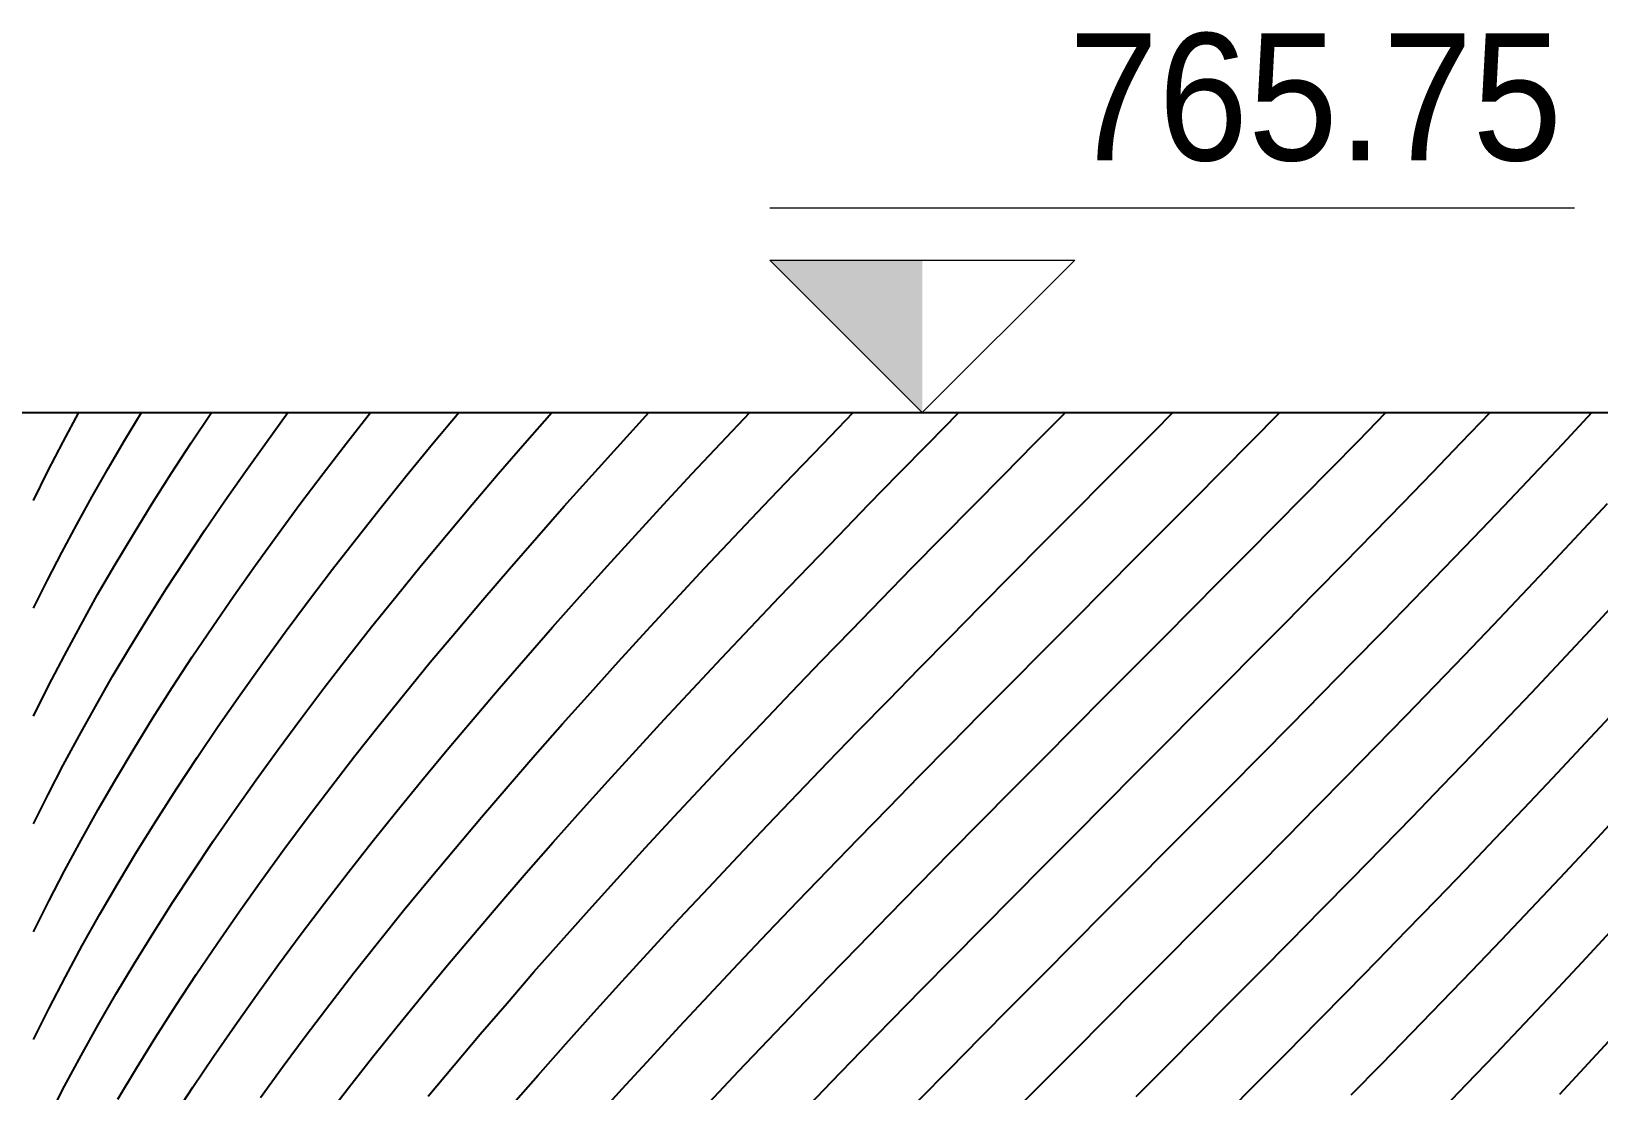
# Model space of a CAD drawing. Header units: centimetres. Extents: x -2136 to 34701, y -1430 to 84208.
# Drawn here: x 33610.6 to 33764.9, y 76508.3 to 76612.5 of the extents above; entities that cross this region are included whole.
import ezdxf

# ---------------------------------------------------------------- set-up
doc = ezdxf.new("R2010")
doc.units = ezdxf.units.CM
doc.layers.add('A-WALL', color=7, linetype='Continuous', lineweight=25)
doc.layers.add('G-ANNO-DIMS', color=7, linetype='Continuous', lineweight=9)
doc.styles.add('Fira Sans', font='FiraSans-Regular.ttf', dxfattribs={"width": 0.95, "height": 12.5})

# ---------------------------------------------------------------- blocks, each defined once
blk = doc.blocks.new('FP_25-CT 013 K - CORTE G-G')
at = {"layer": 'A-WALL', "color": 254, "true_color": 0xd9d9d9}
for p, q in [((1061.1, 76573.19), (1062.9, 76575)), ((1070.62, 76572.16), (1073.44, 76575)), ((1081.18, 76572.24), (1083.88, 76575)), ((1091.3, 76572.05), (1094.13, 76575)), ((1101.28, 76571.93), (1104.14, 76575)), ((1059.3, 76571.39), (1061.1, 76573.19)), ((1067.8, 76569.31), (1070.62, 76572.16)), ((1078.46, 76569.48), (1081.18, 76572.24)), ((1088.45, 76569.1), (1091.3, 76572.05)), ((1098.38, 76568.86), (1101.28, 76571.93)), ((1064.97, 76566.47), (1067.8, 76569.31)), ((1075.74, 76566.73), (1078.46, 76569.48)), ((1085.58, 76566.14), (1088.45, 76569.1)), ((1095.47, 76565.79), (1098.38, 76568.86)), ((1073.02, 76563.97), (1075.74, 76566.73)), ((1062.14, 76563.63), (1064.97, 76566.47)), ((1082.7, 76563.19), (1085.58, 76566.14)), ((1092.53, 76562.72), (1095.47, 76565.79)), ((1102.91, 76563.08), (1105.68, 76566.06)), ((1059.3, 76560.78), (1062.14, 76563.63)), ((1070.28, 76561.21), (1073.02, 76563.97)), ((1079.8, 76560.24), (1082.7, 76563.19)), ((1089.58, 76559.66), (1092.53, 76562.72)), ((1100.12, 76560.09), (1102.91, 76563.08)), ((1067.54, 76558.45), (1070.28, 76561.21)), ((1076.89, 76557.28), (1079.8, 76560.24)), ((1086.6, 76556.59), (1089.58, 76559.66)), ((1097.3, 76557.11), (1100.12, 76560.09)), ((1064.8, 76555.69), (1067.54, 76558.45)), ((1073.98, 76554.33), (1076.89, 76557.28)), ((1083.61, 76553.52), (1086.6, 76556.59)), ((1094.46, 76554.13), (1097.3, 76557.11)), ((1103.97, 76553.6), (1106.8, 76556.66)), ((1062.05, 76552.93), (1064.8, 76555.69)), ((1071.05, 76551.38), (1073.98, 76554.33)), ((1059.3, 76550.17), (1062.05, 76552.93)), ((1080.6, 76550.45), (1083.61, 76553.52)), ((1091.6, 76551.15), (1094.46, 76554.13)), ((1101.11, 76550.55), (1103.97, 76553.6)), ((1068.12, 76548.43), (1071.05, 76551.38)), ((1088.73, 76548.17), (1091.6, 76551.15)), ((1077.58, 76547.38), (1080.6, 76550.45)), ((1098.23, 76547.49), (1101.11, 76550.55)), ((1065.18, 76545.47), (1068.12, 76548.43)), ((1085.83, 76545.19), (1088.73, 76548.17)), ((1074.55, 76544.31), (1077.58, 76547.38)), ((1095.33, 76544.43), (1098.23, 76547.49)), ((1062.24, 76542.52), (1065.18, 76545.47)), ((1082.92, 76542.21), (1085.83, 76545.19)), ((1103.1, 76542.06), (1105.88, 76545.06)), ((1071.52, 76541.24), (1074.55, 76544.31)), ((1092.4, 76541.37), (1095.33, 76544.43)), ((1059.3, 76539.57), (1062.24, 76542.52)), ((1080, 76539.22), (1082.92, 76542.21)), ((1100.29, 76539.07), (1103.1, 76542.06)), ((1068.47, 76538.17), (1071.52, 76541.24)), ((1089.46, 76538.32), (1092.4, 76541.37)), ((1077.06, 76536.24), (1080, 76539.22)), ((1097.46, 76536.07), (1100.29, 76539.07)), ((1065.42, 76535.1), (1068.47, 76538.17)), ((1086.49, 76535.26), (1089.46, 76538.32)), ((1074.12, 76533.26), (1077.06, 76536.24)), ((1094.61, 76533.08), (1097.46, 76536.07)), ((1062.36, 76532.03), (1065.42, 76535.1)), ((1083.51, 76532.2), (1086.49, 76535.26)), ((1103.88, 76532.29), (1106.7, 76535.34)), ((1071.17, 76530.28), (1074.12, 76533.26)), ((1091.74, 76530.08), (1094.61, 76533.08)), ((1059.3, 76528.96), (1062.36, 76532.03)), ((1080.52, 76529.15), (1083.51, 76532.2)), ((1101.03, 76529.24), (1103.88, 76532.29)), ((1068.21, 76527.3), (1071.17, 76530.28)), ((1088.85, 76527.09), (1091.74, 76530.08)), ((1077.51, 76526.09), (1080.52, 76529.15)), ((1098.15, 76526.19), (1101.03, 76529.24)), ((1065.24, 76524.32), (1068.21, 76527.3)), ((1085.95, 76524.09), (1088.85, 76527.09)), ((1074.49, 76523.03), (1077.51, 76526.09)), ((1095.25, 76523.14), (1098.15, 76526.19)), ((1062.27, 76521.34), (1065.24, 76524.32)), ((1083.02, 76521.1), (1085.95, 76524.09)), ((1103.2, 76520.96), (1105.99, 76523.96)), ((1071.47, 76519.98), (1074.49, 76523.03)), ((1092.33, 76520.09), (1095.25, 76523.14)), ((1059.3, 76518.35), (1062.27, 76521.34)), ((1080.09, 76518.1), (1083.02, 76521.1)), ((1100.39, 76517.96), (1103.2, 76520.96)), ((1068.43, 76516.92), (1071.47, 76519.98)), ((1089.39, 76517.04), (1092.33, 76520.09)), ((1077.14, 76515.11), (1080.09, 76518.1)), ((1097.56, 76514.96), (1100.39, 76517.96)), ((1065.39, 76513.86), (1068.43, 76516.92)), ((1086.44, 76513.99), (1089.39, 76517.04)), ((1074.18, 76512.11), (1077.14, 76515.11)), ((1094.7, 76511.95), (1097.56, 76514.96)), ((1062.35, 76510.8), (1065.39, 76513.86)), ((1083.46, 76510.94), (1086.44, 76513.99)), ((1103.82, 76511.02), (1106.65, 76514.07)), ((1071.22, 76509.12), (1074.18, 76512.11)), ((1091.82, 76508.95), (1094.7, 76511.95)), ((1100.98, 76507.97), (1103.82, 76511.02)), ((1059.3, 76507.75), (1062.35, 76510.8)), ((1080.47, 76507.89), (1083.46, 76510.94)), ((1068.25, 76506.13), (1071.22, 76509.12)), ((1088.93, 76505.95), (1091.82, 76508.95))]:
    blk.add_line(p, q, dxfattribs=at)
blk = doc.blocks.new('FP_26-CT 013 K - CORTE G-G')
at = {"layer": 'A-WALL', "color": 254, "true_color": 0xd9d9d9}
for p, q in [((953.69, 76572.12), (955.24, 76575)), ((959.74, 76572.25), (961.41, 76575)), ((966.28, 76572.02), (968.29, 76575)), ((973.7, 76572.11), (975.82, 76575)), ((981.59, 76572), (983.95, 76575)), ((990.05, 76571.92), (992.62, 76575)), ((999.13, 76571.99), (1001.78, 76575)), ((1008.54, 76571.93), (1011.34, 76575)), ((1018.41, 76571.99), (1021.26, 76575)), ((1028.48, 76571.94), (1031.44, 76575)), ((1038.86, 76571.98), (1041.83, 76575)), ((1049.3, 76571.95), (1052.34, 76575)), ((952.2, 76569.25), (953.69, 76572.12)), ((958.12, 76569.51), (959.74, 76572.25)), ((964.33, 76569.03), (966.28, 76572.02)), ((971.64, 76569.22), (973.7, 76572.11)), ((979.27, 76569), (981.59, 76572)), ((987.52, 76568.84), (990.05, 76571.92)), ((996.52, 76568.98), (999.13, 76571.99)), ((1005.76, 76568.86), (1008.54, 76571.93)), ((1015.58, 76568.97), (1018.41, 76571.99)), ((1025.53, 76568.88), (1028.48, 76571.94)), ((1035.9, 76568.97), (1038.86, 76571.98)), ((1046.27, 76568.89), (1049.3, 76571.95)), ((1056.24, 76568.31), (1059.3, 76571.39)), ((950.77, 76566.37), (952.2, 76569.25)), ((956.55, 76566.76), (958.12, 76569.51)), ((962.44, 76566.05), (964.33, 76569.03)), ((969.62, 76566.33), (971.64, 76569.22)), ((977, 76565.99), (979.27, 76569)), ((985.03, 76565.75), (987.52, 76568.84)), ((993.95, 76565.97), (996.52, 76568.98)), ((1003.01, 76565.79), (1005.76, 76568.86)), ((1012.78, 76565.96), (1015.58, 76568.97)), ((1022.61, 76565.82), (1025.53, 76568.88)), ((1032.95, 76565.95), (1035.9, 76568.97)), ((1043.25, 76565.83), (1046.27, 76568.89)), ((1053.18, 76565.23), (1056.24, 76568.31)), ((955.03, 76564.01), (956.55, 76566.76)), ((960.6, 76563.06), (962.44, 76566.05)), ((967.64, 76563.44), (969.62, 76566.33)), ((974.78, 76562.99), (977, 76565.99)), ((982.59, 76562.67), (985.03, 76565.75)), ((991.42, 76562.96), (993.95, 76565.97)), ((1000.3, 76562.72), (1003.01, 76565.79)), ((1010.01, 76562.94), (1012.78, 76565.96)), ((1019.7, 76562.76), (1022.61, 76565.82)), ((1030.02, 76562.93), (1032.95, 76565.95)), ((1040.23, 76562.78), (1043.25, 76565.83)), ((1050.12, 76562.16), (1053.18, 76565.23)), ((953.56, 76561.26), (955.03, 76564.01)), ((965.72, 76560.56), (967.64, 76563.44)), ((958.81, 76560.08), (960.6, 76563.06)), ((972.61, 76559.99), (974.78, 76562.99)), ((980.19, 76559.59), (982.59, 76562.67)), ((988.92, 76559.95), (991.42, 76562.96)), ((997.63, 76559.65), (1000.3, 76562.72)), ((1007.26, 76559.92), (1010.01, 76562.94)), ((1016.82, 76559.69), (1019.7, 76562.76)), ((1027.11, 76559.91), (1030.02, 76562.93)), ((1037.23, 76559.72), (1040.23, 76562.78)), ((1047.06, 76559.08), (1050.12, 76562.16)), ((952.14, 76558.51), (953.56, 76561.26)), ((963.84, 76557.67), (965.72, 76560.56)), ((1056.24, 76557.7), (1059.3, 76560.78)), ((957.08, 76557.1), (958.81, 76560.08)), ((970.49, 76556.98), (972.61, 76559.99)), ((977.84, 76556.5), (980.19, 76559.59)), ((986.47, 76556.93), (988.92, 76559.95)), ((994.99, 76556.58), (997.63, 76559.65)), ((1004.55, 76556.91), (1007.26, 76559.92)), ((1013.97, 76556.63), (1016.82, 76559.69)), ((1024.21, 76556.89), (1027.11, 76559.91)), ((1034.24, 76556.66), (1037.23, 76559.72)), ((1044.02, 76556), (1047.06, 76559.08)), ((950.77, 76555.76), (952.14, 76558.51)), ((962.02, 76554.78), (963.84, 76557.67)), ((1053.18, 76554.63), (1056.24, 76557.7)), ((955.42, 76554.11), (957.08, 76557.1)), ((968.42, 76553.98), (970.49, 76556.98)), ((975.54, 76553.42), (977.84, 76556.5)), ((984.05, 76553.92), (986.47, 76556.93)), ((992.39, 76553.52), (994.99, 76556.58)), ((1001.87, 76553.89), (1004.55, 76556.91)), ((1011.14, 76553.57), (1013.97, 76556.63)), ((1021.34, 76553.87), (1024.21, 76556.89)), ((1031.27, 76553.61), (1034.24, 76556.66)), ((1040.98, 76552.93), (1044.02, 76556)), ((960.25, 76551.89), (962.02, 76554.78)), ((1050.12, 76551.55), (1053.18, 76554.63)), ((953.81, 76551.13), (955.42, 76554.11)), ((966.4, 76550.97), (968.42, 76553.98)), ((973.3, 76550.34), (975.54, 76553.42)), ((981.69, 76550.91), (984.05, 76553.92)), ((989.83, 76550.45), (992.39, 76553.52)), ((999.22, 76550.88), (1001.87, 76553.89)), ((1008.35, 76550.51), (1011.14, 76553.57)), ((1018.48, 76550.86), (1021.34, 76553.87)), ((1028.31, 76550.55), (1031.27, 76553.61)), ((1037.95, 76549.85), (1040.98, 76552.93)), ((952.26, 76548.14), (953.81, 76551.13)), ((958.53, 76549), (960.25, 76551.89)), ((1047.06, 76548.47), (1050.12, 76551.55)), ((964.43, 76547.97), (966.4, 76550.97)), ((971.1, 76547.25), (973.3, 76550.34)), ((979.36, 76547.9), (981.69, 76550.91)), ((987.32, 76547.38), (989.83, 76550.45)), ((996.61, 76547.86), (999.22, 76550.88)), ((1005.58, 76547.45), (1008.35, 76550.51)), ((1015.65, 76547.84), (1018.48, 76550.86)), ((1025.37, 76547.5), (1028.31, 76550.55)), ((1034.94, 76546.77), (1037.95, 76549.85)), ((1056.24, 76547.1), (1059.3, 76550.17)), ((950.77, 76545.16), (952.26, 76548.14)), ((956.87, 76546.11), (958.53, 76549)), ((1044.02, 76545.4), (1047.06, 76548.47)), ((962.52, 76544.97), (964.43, 76547.97)), ((968.96, 76544.17), (971.1, 76547.25)), ((977.09, 76544.89), (979.36, 76547.9)), ((984.84, 76544.31), (987.32, 76547.38)), ((994.03, 76544.85), (996.61, 76547.86)), ((1002.84, 76544.39), (1005.58, 76547.45)), ((1012.85, 76544.82), (1015.65, 76547.84)), ((1022.45, 76544.44), (1025.37, 76547.5)), ((1031.94, 76543.7), (1034.94, 76546.77)), ((1053.18, 76544.03), (1056.24, 76547.1)), ((955.26, 76543.22), (956.87, 76546.11)), ((960.67, 76541.96), (962.52, 76544.97)), ((1040.98, 76542.32), (1044.02, 76545.4)), ((966.87, 76541.09), (968.96, 76544.17)), ((974.86, 76541.88), (977.09, 76544.89)), ((982.41, 76541.24), (984.84, 76544.31)), ((991.49, 76541.83), (994.03, 76544.85)), ((1000.14, 76541.33), (1002.84, 76544.39)), ((1010.08, 76541.8), (1012.85, 76544.82)), ((1019.55, 76541.38), (1022.45, 76544.44)), ((1028.96, 76540.62), (1031.94, 76543.7)), ((1050.13, 76540.95), (1053.18, 76544.03)), ((953.71, 76540.33), (955.26, 76543.22)), ((958.87, 76538.96), (960.67, 76541.96)), ((972.68, 76538.87), (974.86, 76541.88)), ((1037.95, 76539.24), (1040.98, 76542.32)), ((952.21, 76537.44), (953.71, 76540.33)), ((964.84, 76538), (966.87, 76541.09)), ((980.03, 76538.17), (982.41, 76541.24)), ((988.99, 76538.81), (991.49, 76541.83)), ((997.48, 76538.26), (1000.14, 76541.33)), ((1007.33, 76538.78), (1010.08, 76541.8)), ((1016.68, 76538.33), (1019.55, 76541.38)), ((1026, 76537.54), (1028.96, 76540.62)), ((1047.07, 76537.88), (1050.13, 76540.95)), ((957.13, 76535.96), (958.87, 76538.96)), ((970.55, 76535.86), (972.68, 76538.87)), ((986.53, 76535.8), (988.99, 76538.81)), ((1004.61, 76535.76), (1007.33, 76538.78)), ((1034.94, 76536.17), (1037.95, 76539.24)), ((1056.28, 76536.53), (1059.3, 76539.57)), ((950.77, 76534.55), (952.21, 76537.44)), ((962.87, 76534.92), (964.84, 76538)), ((977.7, 76535.1), (980.03, 76538.17)), ((994.85, 76535.2), (997.48, 76538.26)), ((1013.83, 76535.27), (1016.68, 76538.33)), ((1023.05, 76534.47), (1026, 76537.54)), ((1044.03, 76534.81), (1047.07, 76537.88)), ((955.45, 76532.95), (957.13, 76535.96)), ((968.47, 76532.84), (970.55, 76535.86)), ((984.11, 76532.78), (986.53, 76535.8)), ((1001.93, 76532.75), (1004.61, 76535.76)), ((1031.94, 76533.09), (1034.94, 76536.17)), ((1053.25, 76533.49), (1056.28, 76536.53)), ((960.96, 76531.84), (962.87, 76534.92)), ((975.41, 76532.03), (977.7, 76535.1)), ((992.26, 76532.14), (994.85, 76535.2)), ((1011.01, 76532.22), (1013.83, 76535.27)), ((1020.13, 76531.39), (1023.05, 76534.47)), ((1041, 76531.73), (1044.03, 76534.81)), ((953.83, 76529.95), (955.45, 76532.95)), ((966.44, 76529.83), (968.47, 76532.84)), ((981.74, 76529.77), (984.11, 76532.78)), ((999.27, 76529.73), (1001.93, 76532.75)), ((1028.96, 76530.01), (1031.94, 76533.09)), ((1050.23, 76530.45), (1053.25, 76533.49)), ((959.1, 76528.75), (960.96, 76531.84)), ((973.18, 76528.96), (975.41, 76532.03)), ((989.71, 76529.08), (992.26, 76532.14)), ((1008.22, 76529.16), (1011.01, 76532.22)), ((1017.24, 76528.31), (1020.13, 76531.39)), ((1037.97, 76528.66), (1041, 76531.73)), ((952.27, 76526.95), (953.83, 76529.95)), ((964.47, 76526.82), (966.44, 76529.83)), ((979.41, 76526.75), (981.74, 76529.77)), ((996.66, 76526.71), (999.27, 76529.73)), ((1026, 76526.94), (1028.96, 76530.01)), ((1047.21, 76527.41), (1050.23, 76530.45)), ((957.31, 76525.67), (959.1, 76528.75)), ((971, 76525.89), (973.18, 76528.96)), ((987.2, 76526.02), (989.71, 76529.08)), ((1005.46, 76526.1), (1008.22, 76529.16)), ((1014.36, 76525.24), (1017.24, 76528.31)), ((1034.96, 76525.58), (1037.97, 76528.66)), ((1056.23, 76525.88), (1059.3, 76528.96)), ((950.77, 76523.94), (952.27, 76526.95)), ((962.55, 76523.81), (964.47, 76526.82)), ((977.13, 76523.74), (979.41, 76526.75)), ((994.08, 76523.69), (996.66, 76526.71)), ((1023.05, 76523.86), (1026, 76526.94)), ((1044.2, 76524.37), (1047.21, 76527.41)), ((955.58, 76522.59), (957.31, 76525.67)), ((968.87, 76522.82), (971, 76525.89)), ((984.73, 76522.96), (987.2, 76526.02)), ((1002.73, 76523.05), (1005.46, 76526.1)), ((1011.52, 76522.16), (1014.36, 76525.24)), ((1031.97, 76522.51), (1034.96, 76525.58)), ((1053.16, 76522.8), (1056.23, 76525.88)), ((960.69, 76520.8), (962.55, 76523.81)), ((974.9, 76520.72), (977.13, 76523.74)), ((991.53, 76520.67), (994.08, 76523.69)), ((1020.13, 76520.78), (1023.05, 76523.86)), ((1041.2, 76521.33), (1044.2, 76524.37)), ((953.91, 76519.5), (955.58, 76522.59)), ((966.79, 76519.75), (968.87, 76522.82)), ((982.31, 76519.9), (984.73, 76522.96)), ((1000.03, 76519.99), (1002.73, 76523.05)), ((1008.7, 76519.08), (1011.52, 76522.16)), ((1028.99, 76519.44), (1031.97, 76522.51)), ((1050.1, 76519.71), (1053.16, 76522.8)), ((958.89, 76517.79), (960.69, 76520.8)), ((972.71, 76517.71), (974.9, 76520.72)), ((989.03, 76517.65), (991.53, 76520.67)), ((1017.24, 76517.71), (1020.13, 76520.78)), ((1038.21, 76518.29), (1041.2, 76521.33)), ((952.31, 76516.42), (953.91, 76519.5)), ((964.77, 76516.68), (966.79, 76519.75)), ((979.94, 76516.83), (982.31, 76519.9)), ((997.38, 76516.93), (1000.03, 76519.99)), ((1005.92, 76516.01), (1008.7, 76519.08)), ((1026.03, 76516.36), (1028.99, 76519.44)), ((1047.04, 76516.63), (1050.1, 76519.71)), ((957.15, 76514.78), (958.89, 76517.79)), ((970.58, 76514.69), (972.71, 76517.71)), ((986.57, 76514.63), (989.03, 76517.65)), ((1014.36, 76514.63), (1017.24, 76517.71)), ((1035.23, 76515.25), (1038.21, 76518.29)), ((1056.27, 76515.31), (1059.3, 76518.35)), ((950.77, 76513.34), (952.31, 76516.42)), ((962.81, 76513.61), (964.77, 76516.68)), ((977.61, 76513.77), (979.94, 76516.83)), ((994.75, 76513.88), (997.38, 76516.93)), ((1003.17, 76512.93), (1005.92, 76516.01)), ((1023.09, 76513.29), (1026.03, 76516.36)), ((1043.99, 76513.55), (1047.04, 76516.63)), ((955.46, 76511.76), (957.15, 76514.78)), ((968.5, 76511.67), (970.58, 76514.69)), ((984.15, 76511.62), (986.57, 76514.63)), ((1011.52, 76511.55), (1014.36, 76514.63)), ((1032.27, 76512.22), (1035.23, 76515.25)), ((1053.25, 76512.27), (1056.27, 76515.31)), ((960.91, 76510.54), (962.81, 76513.61)), ((975.34, 76510.71), (977.61, 76513.77)), ((992.17, 76510.82), (994.75, 76513.88)), ((1000.45, 76509.85), (1003.17, 76512.93)), ((1020.17, 76510.22), (1023.09, 76513.29)), ((1040.95, 76510.47), (1043.99, 76513.55)), ((953.83, 76508.75), (955.46, 76511.76)), ((966.47, 76508.66), (968.5, 76511.67)), ((981.77, 76508.6), (984.15, 76511.62)), ((1008.7, 76508.48), (1011.52, 76511.55)), ((1029.32, 76509.18), (1032.27, 76512.22)), ((1050.22, 76509.23), (1053.25, 76512.27)), ((959.06, 76507.47), (960.91, 76510.54)), ((973.11, 76507.65), (975.34, 76510.71)), ((989.62, 76507.77), (992.17, 76510.82)), ((997.76, 76506.78), (1000.45, 76509.85)), ((1017.27, 76507.14), (1020.17, 76510.22)), ((1037.92, 76507.39), (1040.95, 76510.47)), ((952.27, 76505.74), (953.83, 76508.75)), ((964.49, 76505.64), (966.47, 76508.66)), ((979.44, 76505.58), (981.77, 76508.6)), ((1005.92, 76505.4), (1008.7, 76508.48)), ((1026.39, 76506.14), (1029.32, 76509.18)), ((1047.2, 76506.19), (1050.22, 76509.23))]:
    blk.add_line(p, q, dxfattribs=at)
blk = doc.blocks.new('Elevações de ponto - SIMBOLO DE NÍVEL-CORTE-2219088-CT 013 K - CORTE G-G')
at = {"layer": 'G-ANNO-DIMS'}
blk.add_hatch(color=256, dxfattribs=at).paths.add_polyline_path([(1252.21, 76433), (1252.21, 76418), (1237.21, 76433)], flags=0)
for p, q in [((1316.4, 76438.1), (1237.21, 76438.1)), ((1252.21, 76418), (1237.21, 76433)), ((1237.21, 76433), (1267.21, 76433)), ((1267.21, 76433), (1252.21, 76418))]:
    blk.add_line(p, q, dxfattribs=at)

msp = doc.modelspace()

# ---------------------------------------------------------------- linework, layer by layer
at = {"layer": 'A-WALL'}
msp.add_line((33594.58, 76575), (33844.1, 76575), dxfattribs=at)

# ---------------------------------------------------------------- block references
for name in ['FP_26-CT 013 K - CORTE G-G', 'FP_25-CT 013 K - CORTE G-G']:
    msp.add_blockref(name, (32660.04, 0), dxfattribs=at)
at = {"layer": 'G-ANNO-DIMS'}
msp.add_blockref('Elevações de ponto - SIMBOLO DE NÍVEL-CORTE-2219088-CT 013 K - CORTE G-G', (32446.08, 157), dxfattribs=at)

# ---------------------------------------------------------------- texts
at = {"layer": 'G-ANNO-DIMS', "insert": (33712.69, 76612.31), "char_height": 12.5, "width": 55.443, "attachment_point": 1, "line_spacing_factor": 1.049215, "style": 'Fira Sans'}
msp.add_mtext('765.75', dxfattribs=at)

doc.saveas('drawing.dxf')
